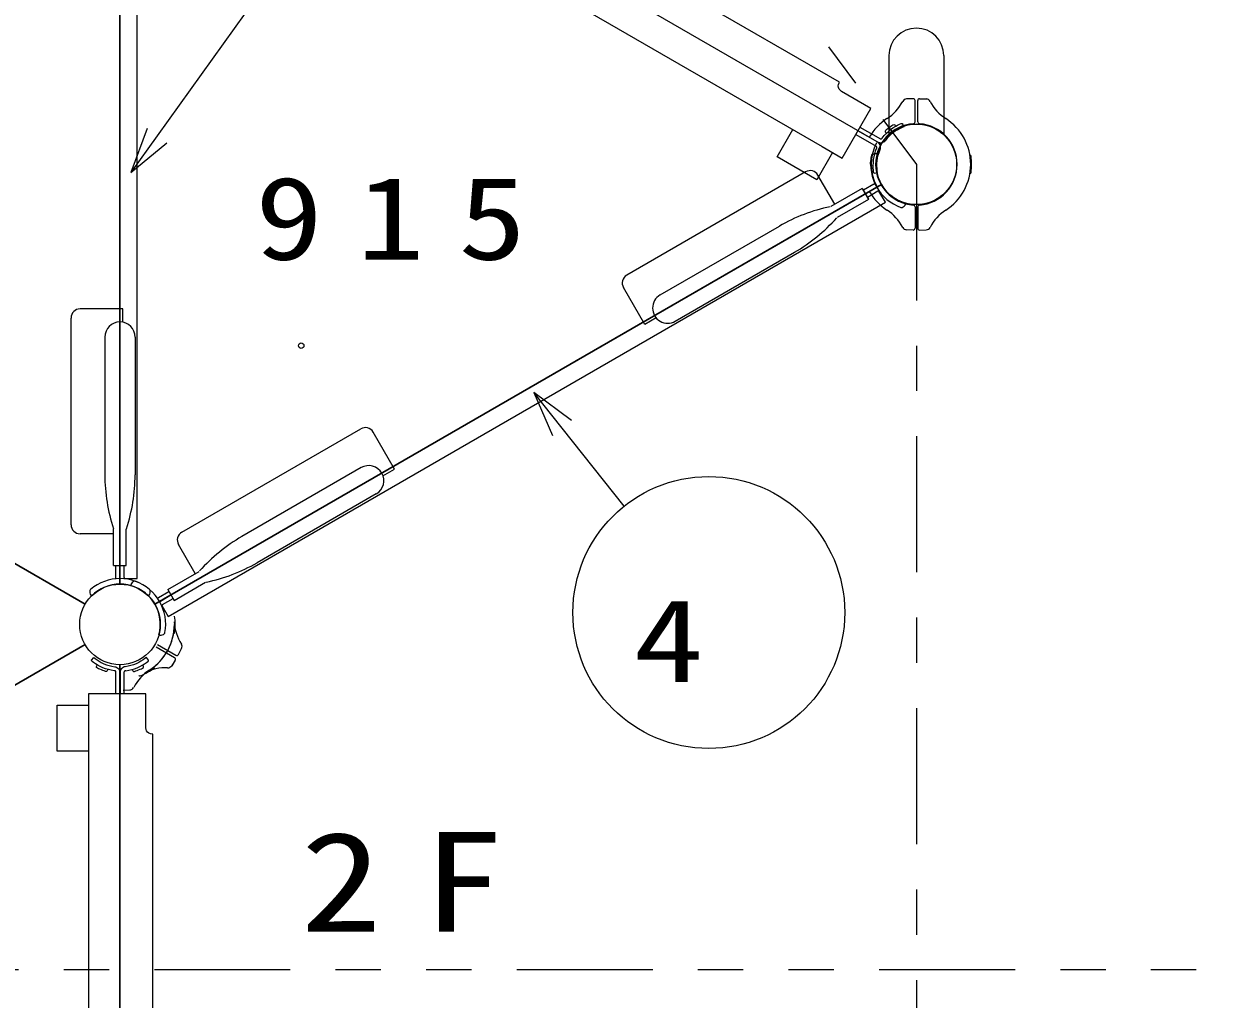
# Model space of a CAD drawing. Units: millimetres on the paper. Extents: x 6 to 426, y -599 to 292.
# Drawn here: x 156.18 to 182.6, y 123.75 to 145.26 of the extents above; entities that cross this region are included whole.
import ezdxf
from ezdxf.enums import TextEntityAlignment as Align

# ---------------------------------------------------------------- set-up
doc = ezdxf.new("R2010")
doc.units = ezdxf.units.MM
doc.linetypes.add('USER2', pattern=[6, 3, -1, 1, -1])
doc.linetypes.add('USER3', pattern=[8, 3, -1, 1, -1, 1, -1])
for name, color, linetype, lineweight in [('0_2', 7, 'Continuous', 13), ('2D', 7, 'Continuous', 13), ('2D_DIMENSION', 7, 'Continuous', 13), ('2D_OUTLINE', 7, 'USER3', 13), ('AM_5', 7, 'Continuous', 13), ('FOOTING_C', 7, 'USER2', 13)]:
    doc.layers.add(name, color=color, linetype=linetype, lineweight=lineweight)
doc.styles.add('ＭＳ ゴシック', font='')
doc.styles.get('ＭＳ ゴシック').set_extended_font_data('MS Gothic')

msp = doc.modelspace()

# ---------------------------------------------------------------- linework, layer by layer
at = {"layer": '0_2'}
for p, q in [((175.273, 144.567), (175.273, 142.821)), ((176.483, 144.567), (176.483, 142.821))]:
    msp.add_line(p, q, dxfattribs=at)
for radius in [0.891, 0.889]:
    msp.add_circle((175.878, 142.167), radius, dxfattribs=at)
msp.add_arc((175.878, 144.567), 0.605, 0, 180, dxfattribs=at)
at = {"layer": '2D'}
for p, q in [((159.068, 151.872), (175.108, 142.611)), ((174.18, 143.977), (160.763, 151.724)), ((158.298, 151.428), (158.298, 132.906)), ((158.298, 132.906), (158.298, 151.428)), ((158.677, 133.027), (158.677, 151.307)), ((159.283, 150.939), (173.798, 142.558)), ((158.297, 138.977), (158.297, 145.357)), ((174.153, 143.896), (174.157, 143.932)), ((174.158, 143.861), (174.153, 143.896)), ((174.157, 143.932), (174.173, 143.965)), ((174.171, 143.827), (174.158, 143.861)), ((174.195, 143.801), (174.171, 143.827)), ((174.173, 143.965), (174.18, 143.977)), ((174.224, 143.777), (174.195, 143.801)), ((174.873, 143.403), (174.224, 143.777)), ((175.807, 143.615), (175.662, 143.61)), ((175.848, 143.104), (175.848, 143.575)), ((175.908, 143.104), (175.908, 143.575)), ((175.95, 143.615), (176.107, 143.61)), ((174.238, 142.304), (174.873, 143.403)), ((174.633, 142.987), (175.083, 142.729)), ((175.251, 142.959), (175.28, 142.981)), ((175.28, 142.981), (175.309, 143.003)), ((175.308, 142.933), (175.361, 142.97)), ((175.309, 143.003), (175.335, 143.025)), ((175.335, 143.025), (175.357, 143.041)), ((175.357, 143.041), (175.38, 143.047)), ((175.361, 142.97), (175.422, 143.007)), ((175.38, 143.047), (175.399, 143.036)), ((175.399, 143.036), (175.418, 143.012)), ((175.418, 143.012), (175.422, 143.007)), ((175.422, 143.007), (175.461, 143.03)), ((175.461, 143.03), (175.506, 143.052)), ((175.506, 143.052), (175.541, 143.067)), ((175.564, 142.979), (175.519, 142.957)), ((175.541, 143.067), (175.548, 143.07)), ((175.548, 143.07), (175.556, 143.072)), ((175.556, 143.072), (175.57, 143.067)), ((175.602, 142.993), (175.564, 142.979)), ((175.57, 143.067), (175.575, 143.064)), ((175.575, 143.064), (175.602, 142.993)), ((172.803, 142.334), (173.149, 142.933)), ((174.542, 142.829), (174.99, 142.569)), ((175.024, 142.656), (174.587, 142.908)), ((175.024, 142.656), (174.587, 142.908)), ((175.123, 142.748), (175.166, 142.801)), ((175.166, 142.801), (175.209, 142.847)), ((175.233, 142.743), (175.192, 142.689)), ((175.193, 142.902), (175.204, 142.922)), ((175.199, 142.879), (175.193, 142.902)), ((175.218, 142.855), (175.199, 142.879)), ((175.204, 142.922), (175.228, 142.94)), ((175.209, 142.847), (175.259, 142.893)), ((175.228, 142.94), (175.251, 142.959)), ((175.279, 142.788), (175.233, 142.743)), ((175.259, 142.893), (175.308, 142.933)), ((175.323, 142.83), (175.279, 142.788)), ((175.372, 142.87), (175.323, 142.83)), ((175.42, 142.904), (175.372, 142.87)), ((175.469, 142.931), (175.42, 142.904)), ((175.519, 142.957), (175.469, 142.931)), ((173.798, 142.558), (174.238, 142.304)), ((174.97, 142.46), (174.951, 142.4)), ((174.994, 142.524), (174.97, 142.46)), ((175.058, 142.63), (175.024, 142.656)), ((175.064, 142.64), (175.024, 142.656)), ((175.054, 142.432), (175.08, 142.494)), ((175.059, 142.626), (175.058, 142.63)), ((175.08, 142.595), (175.059, 142.626)), ((175.068, 142.641), (175.064, 142.64)), ((175.105, 142.638), (175.068, 142.641)), ((175.081, 142.585), (175.08, 142.595)), ((175.08, 142.494), (175.087, 142.516)), ((175.085, 142.569), (175.081, 142.585)), ((175.087, 142.539), (175.085, 142.569)), ((175.087, 142.516), (175.087, 142.539)), ((175.114, 142.643), (175.105, 142.638)), ((175.13, 142.647), (175.114, 142.643)), ((175.157, 142.66), (175.13, 142.647)), ((175.176, 142.672), (175.157, 142.66)), ((175.192, 142.689), (175.176, 142.672)), ((173.683, 141.826), (172.803, 142.334)), ((174.029, 142.425), (173.683, 141.826)), ((174.86, 142.203), (174.857, 142.175)), ((174.857, 142.175), (174.863, 142.152)), ((174.866, 142.235), (174.86, 142.203)), ((174.871, 142.272), (174.866, 142.235)), ((174.875, 142.308), (174.871, 142.272)), ((174.88, 142.338), (174.875, 142.308)), ((174.884, 142.368), (174.88, 142.338)), ((174.895, 142.387), (174.884, 142.368)), ((174.918, 142.393), (174.895, 142.387)), ((174.948, 142.389), (174.918, 142.393)), ((174.921, 142.207), (174.919, 142.137)), ((174.926, 142.272), (174.921, 142.207)), ((174.936, 142.334), (174.926, 142.272)), ((174.951, 142.4), (174.936, 142.334)), ((175.018, 142.397), (174.999, 142.4)), ((175.018, 142.396), (174.999, 142.4)), ((175.008, 142.189), (175.013, 142.248)), ((175.008, 142.134), (175.008, 142.189)), ((175.013, 142.248), (175.023, 142.31)), ((175.023, 142.31), (175.037, 142.37)), ((175.037, 142.37), (175.054, 142.432)), ((177.062, 142.367), (177.065, 142.367)), ((173.433, 142.002), (169.484, 139.722)), ((174.076, 141.288), (173.706, 141.929)), ((174.863, 142.152), (174.883, 142.141)), ((174.883, 142.141), (174.913, 142.137)), ((174.913, 142.137), (174.919, 142.136)), ((174.919, 142.137), (174.919, 142.091)), ((174.919, 142.091), (174.922, 142.041)), ((174.922, 142.041), (174.926, 142.003)), ((174.926, 142.003), (174.928, 141.995)), ((174.928, 141.995), (174.93, 141.988)), ((174.93, 141.988), (174.941, 141.978)), ((174.941, 141.978), (174.946, 141.975)), ((174.946, 141.975), (175.021, 141.987)), ((175.011, 142.077), (175.008, 142.134)), ((175.014, 142.026), (175.011, 142.077)), ((175.021, 141.987), (175.014, 142.026)), ((177.062, 141.967), (177.065, 141.967)), ((141.488, 141.722), (157.528, 132.461)), ((157.528, 132.461), (141.488, 141.722)), ((159.068, 132.461), (175.108, 141.722)), ((175.108, 141.722), (159.068, 132.461)), ((174.94, 141.729), (174.707, 141.595)), ((174.94, 141.729), (174.708, 141.595)), ((175.003, 141.662), (174.752, 141.517)), ((174.985, 141.651), (174.752, 141.517)), ((174.985, 141.651), (174.752, 141.517)), ((159.49, 132.706), (174.685, 141.479)), ((174.682, 141.638), (173.99, 141.238)), ((174.822, 141.395), (174.13, 140.995)), ((174.682, 141.638), (174.822, 141.395)), ((174.683, 141.638), (174.823, 141.396)), ((175.03, 141.573), (174.797, 141.439)), ((175.03, 141.573), (174.798, 141.439)), ((175.193, 141.334), (175.052, 141.578)), ((159.362, 132.194), (175.193, 141.334)), ((175.647, 141.307), (175.64, 141.289)), ((175.647, 141.307), (175.64, 141.288)), ((175.848, 141.229), (175.848, 140.758)), ((175.908, 141.229), (175.908, 140.758)), ((170.221, 139.286), (172.853, 140.806)), ((175.807, 140.718), (175.662, 140.723)), ((175.95, 140.718), (176.095, 140.723)), ((170.555, 138.707), (173.187, 140.227)), ((169.881, 138.635), (169.411, 139.449)), ((157.218, 134.217), (157.218, 138.777)), ((158.358, 138.977), (157.418, 138.977)), ((158.358, 138.685), (158.358, 138.977)), ((170.133, 138.78), (169.881, 138.635)), ((164.325, 135.498), (169.85, 138.688)), ((157.964, 138.357), (157.964, 135.317)), ((158.632, 138.357), (158.632, 135.317)), ((159.663, 134.052), (163.612, 136.332)), ((164.356, 135.445), (163.886, 136.259)), ((163.622, 135.476), (160.989, 133.956)), ((164.103, 135.299), (164.356, 135.445)), ((163.956, 134.898), (161.323, 133.378)), ((158.158, 134.017), (157.418, 134.017)), ((158.158, 133.317), (158.158, 134.117)), ((158.438, 133.317), (158.438, 134.117)), ((159.96, 133.138), (159.59, 133.779)), ((158.158, 133.317), (158.438, 133.317)), ((158.208, 133.049), (158.208, 133.317)), ((158.298, 133.027), (158.298, 133.317)), ((158.298, 133.049), (158.298, 133.317)), ((158.298, 133.049), (158.298, 133.317)), ((158.388, 133.049), (158.388, 133.317)), ((159.354, 132.788), (160.047, 133.188)), ((158.395, 133.027), (158.677, 133.027)), ((159.494, 132.546), (160.187, 132.946)), ((157.669, 132.647), (157.657, 132.662)), ((158.529, 132.876), (158.536, 132.895)), ((158.927, 132.647), (158.94, 132.662)), ((159.147, 132.611), (159.379, 132.745)), ((159.173, 132.522), (159.424, 132.667)), ((159.192, 132.533), (159.424, 132.667)), ((159.192, 132.533), (159.424, 132.667)), ((159.354, 132.788), (159.494, 132.546)), ((159.221, 132.438), (159.362, 132.194)), ((159.237, 132.455), (159.469, 132.589)), ((159.158, 131.787), (159.178, 131.784)), ((159.481, 131.817), (159.485, 131.817)), ((157.528, 131.572), (141.488, 122.312)), ((141.488, 122.312), (157.528, 131.572)), ((159.095, 131.522), (159.503, 131.287)), ((159.095, 131.522), (159.503, 131.287)), ((159.125, 131.574), (159.533, 131.339)), ((159.125, 131.574), (159.533, 131.339)), ((159.588, 131.354), (159.657, 131.483)), ((159.588, 131.354), (159.657, 131.483)), ((157.67, 131.228), (157.718, 131.287)), ((157.67, 131.223), (157.67, 131.228)), ((157.673, 131.209), (157.67, 131.223)), ((157.678, 131.203), (157.673, 131.209)), ((157.684, 131.197), (157.678, 131.203)), ((157.715, 131.175), (157.684, 131.197)), ((157.757, 131.147), (157.715, 131.175)), ((157.718, 131.287), (157.749, 131.262)), ((157.749, 131.262), (157.791, 131.234)), ((157.796, 131.124), (157.757, 131.147)), ((157.782, 131.091), (157.794, 131.119)), ((157.782, 131.068), (157.782, 131.091)), ((157.791, 131.234), (157.838, 131.203)), ((157.794, 131.119), (157.796, 131.125)), ((157.858, 131.091), (157.796, 131.124)), ((157.838, 131.203), (157.886, 131.175)), ((157.917, 131.063), (157.858, 131.091)), ((157.886, 131.175), (157.94, 131.15)), ((157.94, 131.15), (157.998, 131.127)), ((157.998, 131.127), (158.057, 131.11)), ((158.057, 131.11), (158.119, 131.093)), ((158.119, 131.093), (158.186, 131.085)), ((158.186, 131.085), (158.209, 131.079)), ((158.209, 131.079), (158.229, 131.068)), ((158.298, 131.128), (158.298, 112.606)), ((158.298, 112.606), (158.298, 131.128)), ((158.389, 131.079), (158.369, 131.068)), ((158.411, 131.085), (158.389, 131.079)), ((158.478, 131.093), (158.411, 131.085)), ((158.54, 131.11), (158.478, 131.093)), ((158.599, 131.127), (158.54, 131.11)), ((158.658, 131.15), (158.599, 131.127)), ((158.711, 131.175), (158.658, 131.15)), ((158.68, 131.063), (158.739, 131.091)), ((158.759, 131.203), (158.711, 131.175)), ((158.739, 131.091), (158.801, 131.124)), ((158.807, 131.234), (158.759, 131.203)), ((158.801, 131.124), (158.84, 131.147)), ((158.804, 131.119), (158.802, 131.125)), ((158.815, 131.091), (158.804, 131.119)), ((158.849, 131.262), (158.807, 131.234)), ((158.815, 131.068), (158.815, 131.091)), ((158.84, 131.147), (158.883, 131.175)), ((158.88, 131.287), (158.849, 131.262)), ((158.927, 131.228), (158.88, 131.287)), ((158.883, 131.175), (158.913, 131.197)), ((158.913, 131.197), (158.919, 131.203)), ((158.919, 131.203), (158.925, 131.209)), ((158.925, 131.209), (158.927, 131.223)), ((158.927, 131.223), (158.927, 131.228)), ((159.517, 131.231), (159.434, 131.097)), ((159.517, 131.231), (159.44, 131.107)), ((157.799, 131.051), (157.782, 131.068)), ((157.824, 131.04), (157.799, 131.051)), ((157.855, 131.029), (157.824, 131.04)), ((157.889, 131.015), (157.855, 131.029)), ((157.923, 131.001), (157.889, 131.015)), ((157.976, 131.04), (157.917, 131.063)), ((157.951, 130.99), (157.923, 131.001)), ((157.979, 130.978), (157.951, 130.99)), ((158.041, 131.021), (157.976, 131.04)), ((158.001, 130.978), (157.979, 130.978)), ((158.018, 130.995), (158.001, 130.978)), ((158.029, 131.023), (158.018, 130.995)), ((158.102, 131.006), (158.041, 131.021)), ((158.17, 130.995), (158.102, 131.006)), ((158.207, 130.489), (158.206, 130.97)), ((158.229, 131.068), (158.254, 131.051)), ((158.254, 131.051), (158.265, 131.04)), ((158.265, 131.04), (158.274, 131.035)), ((158.274, 131.035), (158.29, 131.001)), ((158.29, 131.001), (158.293, 130.998)), ((158.293, 130.998), (158.299, 130.956)), ((158.304, 130.998), (158.299, 130.956)), ((158.299, 130.956), (158.299, 130.489)), ((158.299, 130.956), (158.299, 130.489)), ((158.307, 131.001), (158.304, 130.998)), ((158.324, 131.035), (158.307, 131.001)), ((158.332, 131.04), (158.324, 131.035)), ((158.344, 131.051), (158.332, 131.04)), ((158.369, 131.068), (158.344, 131.051)), ((158.39, 130.489), (158.391, 130.97)), ((158.428, 130.995), (158.495, 131.006)), ((158.495, 131.006), (158.557, 131.021)), ((158.557, 131.021), (158.622, 131.04)), ((158.568, 131.023), (158.579, 130.995)), ((158.579, 130.995), (158.596, 130.978)), ((158.596, 130.978), (158.619, 130.978)), ((158.619, 130.978), (158.647, 130.99)), ((158.622, 131.04), (158.68, 131.063)), ((158.647, 130.99), (158.675, 131.001)), ((158.675, 131.001), (158.709, 131.015)), ((158.709, 131.015), (158.742, 131.029)), ((158.717, 130.892), (158.718, 130.889)), ((158.742, 131.029), (158.773, 131.04)), ((158.773, 131.04), (158.798, 131.051)), ((158.798, 131.051), (158.815, 131.068)), ((158.37, 130.568), (158.515, 130.573)), ((157.601, 130.489), (157.601, 113.727)), ((158.87, 130.489), (157.601, 130.489)), ((158.87, 129.736), (158.87, 130.489)), ((156.909, 130.236), (157.601, 130.236)), ((156.909, 129.22), (156.909, 130.236)), ((158.875, 129.7), (158.87, 129.736)), ((158.887, 129.669), (158.875, 129.7)), ((158.909, 129.638), (158.887, 129.669)), ((158.937, 129.619), (158.909, 129.638)), ((158.971, 129.605), (158.937, 129.619)), ((159.007, 129.599), (158.971, 129.605)), ((159.021, 129.599), (159.007, 129.599)), ((159.021, 114.106), (159.021, 129.599)), ((157.601, 129.22), (156.909, 129.22))]:
    msp.add_line(p, q, dxfattribs=at)
for centre, radius in [((175.878, 142.167), 0.889), ((175.878, 142.167), 0.889), ((175.878, 142.167), 0.889), ((175.878, 142.167), 0.889), ((162.298, 138.167), 0.06), ((158.298, 132.017), 0.889), ((158.298, 132.017), 0.889), ((158.298, 132.017), 0.889), ((158.298, 132.017), 0.889), ((158.298, 132.017), 0.889), ((158.298, 132.017), 0.889), ((158.298, 132.017), 0.889)]:
    msp.add_circle(centre, radius, dxfattribs=at)
for centre, radius, start, end in [((174.689, 144.018), 1, 302.7272, 332.5412), ((175.665, 143.51), 0.1, 92, 152.5412), ((175.808, 143.575), 0.04, 0, 92), ((175.948, 143.575), 0.04, 88, 180), ((176.092, 143.51), 0.1, 27.4588, 88), ((177.068, 144.018), 1, 207.4588, 237.2728), ((175.878, 142.167), 1.2, 122.7272, 150), ((175.878, 142.167), 0.9, 94.2707, 180), ((175.808, 143.104), 0.04, 274.2707, 0), ((175.948, 143.104), 0.04, 180, 265.7293), ((175.878, 142.167), 0.9, 0, 85.7293), ((175.878, 142.167), 1.2, 0, 57.2728), ((175.096, 142.752), 0.027, 240.154, 350.4557), ((175.878, 142.167), 1, 151.7191, 208.2809), ((174.977, 142.545), 0.027, 309.5443, 59.846), ((175.878, 142.167), 1.01, 169.7017, 250.2983), ((175.878, 142.167), 1.01, 169.7017, 250.2983), ((174.924, 142.341), 0.04, 132.822, 169.7017), ((174.924, 142.34), 0.04, 132.822, 169.7017), ((174.978, 142.282), 0.12, 80.2082, 132.822), ((174.978, 142.281), 0.12, 80.2082, 132.822), ((175.878, 142.167), 0.89, 165.051, 254.949), ((177.065, 142.347), 0.02, 8.6269, 90), ((175.878, 142.167), 1.22, 0, 8.6269), ((173.533, 141.829), 0.2, 30, 120), ((175.878, 142.167), 0.9, 180, 265.7293), ((175.878, 142.167), 0.9, 274.2707, 0), ((175.878, 142.167), 1.2, 302.7272, 0), ((177.065, 141.987), 0.02, 270, 351.3731), ((175.878, 142.167), 1.22, 351.3731, 0), ((174.92, 141.763), 0.04, 300, 342.1438), ((175.878, 142.167), 1.2, 210, 237.2728), ((175.05, 141.538), 0.04, 77.8562, 120), ((174.737, 137.542), 3.768, 101.6333, 120), ((174.689, 140.316), 1, 27.4588, 57.2728), ((175.551, 141.254), 0.04, 250.2983, 287.178), ((175.551, 141.253), 0.04, 250.2983, 287.178), ((175.528, 141.33), 0.12, 287.178, 339.7918), ((175.528, 141.33), 0.12, 287.178, 339.7918), ((175.808, 141.229), 0.04, 0, 85.7293), ((175.948, 141.229), 0.04, 94.2707, 180), ((177.068, 140.316), 1, 122.7272, 152.5412), ((171.303, 143.491), 3.768, 300, 318.3667), ((175.665, 140.823), 0.1, 207.4588, 268), ((175.808, 140.758), 0.04, 268, 0), ((175.948, 140.758), 0.04, 180, 272), ((176.092, 140.823), 0.1, 272, 332.5412), ((169.584, 139.549), 0.2, 120, 210), ((170.388, 138.997), 0.334, 120, 300), ((157.418, 138.777), 0.2, 90, 180), ((158.298, 138.357), 0.334, 0, 180), ((163.712, 136.159), 0.2, 30, 120), ((161.732, 135.317), 3.768, 180, 198.3667), ((154.864, 135.317), 3.768, 341.6333, 0), ((163.789, 135.187), 0.334, 300, 120), ((157.418, 134.217), 0.2, 180, 270), ((159.763, 133.879), 0.2, 120, 210), ((162.873, 130.693), 3.768, 120, 138.3667), ((159.439, 136.641), 3.768, 281.6333, 300), ((158.298, 132.017), 1.01, 49.7017, 130.2983), ((158.168, 133.049), 0.04, 317.8562, 0), ((158.428, 133.049), 0.04, 180, 222.1438), ((158.649, 132.854), 0.12, 107.178, 159.7918), ((158.625, 132.93), 0.04, 70.2983, 107.178), ((158.298, 132.017), 1.01, 349.7017, 70.2983), ((157.749, 132.739), 0.12, 167.178, 219.7918), ((157.671, 132.757), 0.04, 130.2983, 167.178), ((158.298, 132.017), 0.89, 45.051, 134.949), ((158.298, 132.017), 0.89, 345.051, 74.949), ((158.847, 132.739), 0.12, 320.2082, 12.822), ((158.925, 132.757), 0.04, 12.822, 49.7017), ((159.127, 132.645), 0.04, 257.8562, 300), ((159.257, 132.42), 0.04, 120, 162.1438), ((158.298, 132.017), 1.22, 0, 8.6269), ((158.298, 132.017), 1.2, 300, 357.2728), ((158.298, 132.017), 1.2, 302.7272, 0), ((160.496, 132.122), 1, 182.7272, 212.5412), ((160.496, 132.122), 1, 182.7272, 212.5412), ((158.298, 132.017), 1.22, 351.3731, 0), ((159.198, 131.902), 0.12, 260.2082, 312.822), ((159.252, 131.843), 0.04, 312.822, 349.7017), ((159.485, 131.837), 0.02, 270, 351.3731), ((159.553, 131.373), 0.04, 240, 332), ((159.553, 131.373), 0.04, 240, 332), ((159.568, 131.53), 0.1, 332, 32.5412), ((159.568, 131.53), 0.1, 332, 32.5412), ((159.355, 131.16), 0.1, 267.4588, 328), ((159.355, 131.16), 0.1, 267.4588, 328), ((159.483, 131.252), 0.04, 328, 60), ((159.483, 131.252), 0.04, 328, 60), ((158.179, 130.97), 0.027, 0.154, 110.4557), ((158.418, 130.97), 0.027, 69.5443, 179.846), ((159.488, 130.166), 1, 122.7272, 152.5412), ((158.735, 130.899), 0.02, 210, 291.3731), ((158.298, 132.017), 1.22, 291.3731, 300), ((159.306, 130.061), 1, 87.4588, 117.2728), ((159.306, 130.061), 1, 87.4588, 117.2728), ((158.298, 132.017), 1.22, 300, 308.6269), ((158.511, 130.673), 0.1, 272, 332.5412)]:
    msp.add_arc(centre, radius, start, end, dxfattribs=at)
at = {"layer": '2D_OUTLINE'}
msp.add_line((127.057, 124.403), (183.117, 124.403), dxfattribs=at)
at = {"layer": 'AM_5'}
for p, q in [((166.022, 152.45), (159.116, 142.799)), ((158.898, 142.955), (158.534, 141.986)), ((159.116, 142.799), (158.534, 141.986)), ((158.534, 141.986), (159.334, 142.643)), ((167.434, 137.133), (167.847, 136.183)), ((168.266, 136.517), (167.434, 137.133)), ((168.056, 136.35), (167.434, 137.133)), ((169.428, 134.627), (168.056, 136.35))]:
    msp.add_line(p, q, dxfattribs=at)
msp.add_circle((171.296, 132.28), 3, dxfattribs=at)
at = {"layer": 'FOOTING_C'}
for p, q in [((135.577, 195.989), (175.878, 142.167)), ((175.878, 142.167), (175.878, 121.867))]:
    msp.add_line(p, q, dxfattribs=at)

# ---------------------------------------------------------------- texts
at = {"layer": '2D', "insert": (161.279, 140.034), "char_height": 1.833, "attachment_point": 7, "style": 'ＭＳ ゴシック'}
msp.add_mtext('\\T1.5;\\W1.2;915', dxfattribs=at)
at = {"layer": '2D_DIMENSION', "insert": (162.283, 125.242), "char_height": 2.199, "attachment_point": 7, "style": 'ＭＳ ゴシック'}
msp.add_mtext('\\T1.5;\\W1.2;2F', dxfattribs=at)
at = {"layer": 'AM_5', "style": 'ＭＳ ゴシック', "width": 1.25}
msp.add_text('4', height=1.833, dxfattribs=at).set_placement((169.629, 130.197), align=Align.BOTTOM_LEFT)

doc.saveas('drawing.dxf')
